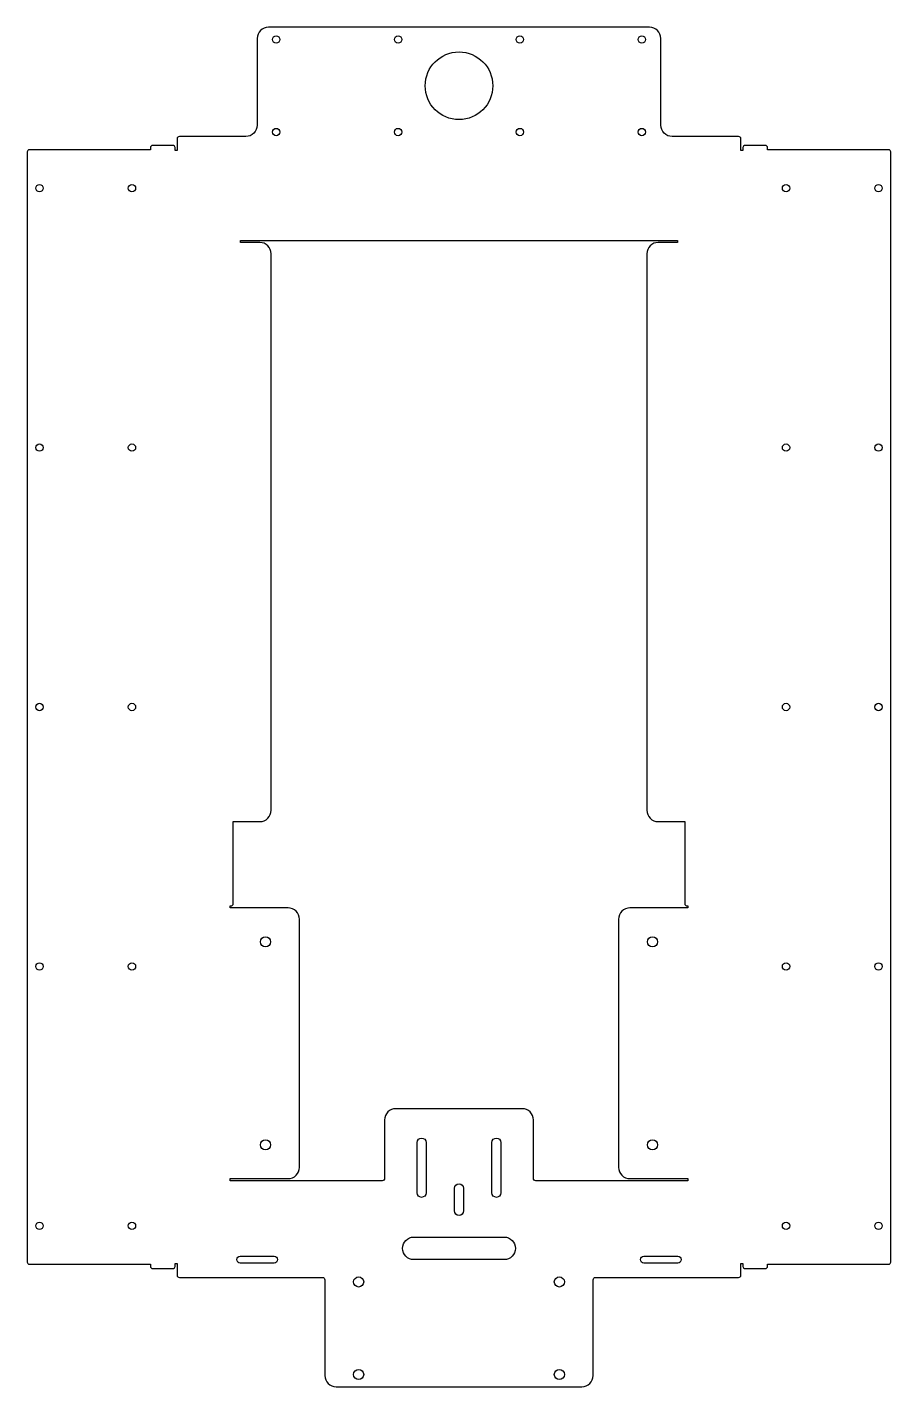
# Model space of a CAD drawing. Header units: millimetres. Extents: x -107 to 276, y -603 to 0.
import ezdxf

# ---------------------------------------------------------------- set-up
doc = ezdxf.new("R2010")
doc.units = ezdxf.units.MM

msp = doc.modelspace()

# ---------------------------------------------------------------- linework, layer by layer
for points in [[(276, -55.32, 0.414214), (275, -54.32), (221.33, -54.32), (221.33, -53.39, 0.414214), (220.33, -52.39), (211.43, -52.39, 0.414214), (210.43, -53.39), (210.43, -54.67), (209.52, -54.67), (209.52, -49.48, 0.414214), (208.52, -48.48), (179, -48.48, -0.414214), (174, -43.48), (174, -5, 0.414214), (169, 0), (0, 0, 0.414214), (-5, -5), (-5, -43.48, -0.414214), (-10, -48.48), (-39.52, -48.48, 0.414214), (-40.52, -49.48), (-40.52, -54.67), (-41.43, -54.67), (-41.43, -53.39, 0.414214), (-42.43, -52.39), (-51.33, -52.39, 0.414214), (-52.33, -53.39), (-52.33, -54.32), (-106, -54.32, 0.414214), (-107, -55.32), (-107, -547.44, 0.414214), (-106, -548.44), (-52.33, -548.44), (-52.33, -549.37, 0.414214), (-51.33, -550.37), (-42.43, -550.37, 0.414214), (-41.43, -549.37), (-41.43, -548.09), (-40.52, -548.09), (-40.52, -553.28, 0.414214), (-39.52, -554.28), (24, -554.28, -0.414214), (25, -555.28), (25, -597.76, 0.414214), (30, -602.76), (139, -602.76, 0.414214), (144, -597.76), (144, -555.28, -0.414214), (145, -554.28), (208.52, -554.28, 0.414214), (209.52, -553.28), (209.52, -548.09), (210.43, -548.09), (210.43, -549.37, 0.414214), (211.43, -550.37), (220.33, -550.37, 0.414214), (221.33, -549.37), (221.33, -548.44), (275, -548.44, 0.414214), (276, -547.44)], [(8.71, -510.47, 0.414214), (13.71, -505.47), (13.71, -395.47, 0.414214), (8.71, -390.47), (-16.99, -390.47), (-16.99, -389.56), (-16.62, -389.56, 0.414214), (-15.62, -388.56), (-15.62, -352.17), (-3.84, -352.17, 0.414214), (1.16, -347.17), (1.16, -100.44, 0.414214), (-3.84, -95.44), (-12.34, -95.44), (-12.34, -94.53), (181.34, -94.53), (181.34, -95.44), (172.84, -95.44, 0.414214), (167.84, -100.44), (167.84, -347.17, 0.414214), (172.84, -352.17), (184.62, -352.17), (184.62, -388.56, 0.414214), (185.62, -389.56), (185.99, -389.56), (185.99, -390.47), (160.29, -390.47, 0.414214), (155.29, -395.47), (155.29, -505.47, 0.414214), (160.29, -510.47), (185.99, -510.47), (185.99, -511.38), (118.5, -511.38, -0.414214), (117.5, -510.38), (117.5, -484.46, 0.414214), (112.5, -479.46), (56.5, -479.46, 0.414214), (51.5, -484.46), (51.5, -510.38, -0.414214), (50.5, -511.38), (-16.99, -511.38), (-16.99, -510.47)], [(65.9, -494.46, -1), (69.9, -494.46), (69.9, -516.76, -1), (65.9, -516.76)], [(103.1, -516.76, -1), (99.1, -516.76), (99.1, -494.46, -1), (103.1, -494.46)], [(82.5, -514.76, -1), (86.5, -514.76), (86.5, -524.76, -1), (82.5, -524.76)], [(104.5, -536.38, -1), (104.5, -546.38), (64.5, -546.38, -1), (64.5, -536.38)], [(-12.5, -547.88, -1), (-12.5, -544.88), (2.5, -544.88, -1), (2.5, -547.88)], [(181.5, -544.88, -1), (181.5, -547.88), (166.5, -547.88, -1), (166.5, -544.88)]]:
    msp.add_lwpolyline(points, format="xyb", close=True)
for centre, radius in [((3.43, -5.48), 1.63), ((57.48, -5.48), 1.63), ((111.52, -5.48), 1.63), ((165.57, -5.48), 1.63), ((84.5, -25.98), 15), ((3.43, -46.48), 1.63), ((57.48, -46.48), 1.63), ((111.52, -46.48), 1.63), ((165.57, -46.48), 1.63), ((-101.52, -71.38), 1.63), ((-60.52, -71.38), 1.63), ((229.52, -71.38), 1.63), ((270.52, -71.38), 1.63), ((-101.52, -186.38), 1.63), ((-60.52, -186.38), 1.63), ((229.52, -186.38), 1.63), ((270.52, -186.38), 1.63), ((-101.52, -301.38), 1.63), ((-60.52, -301.38), 1.63), ((229.52, -301.38), 1.63), ((270.52, -301.38), 1.63), ((-1.29, -405.47), 2.25), ((170.29, -405.47), 2.25), ((-101.52, -416.38), 1.63), ((-60.52, -416.38), 1.63), ((229.52, -416.38), 1.63), ((270.52, -416.38), 1.63), ((-1.29, -495.47), 2.25), ((170.29, -495.47), 2.25), ((-101.52, -531.38), 1.63), ((-60.52, -531.38), 1.63), ((229.52, -531.38), 1.63), ((270.52, -531.38), 1.63), ((40, -556.28), 2.25), ((129, -556.28), 2.25), ((40, -597.28), 2.25), ((129, -597.28), 2.25)]:
    msp.add_circle(centre, radius)

doc.saveas('drawing.dxf')
